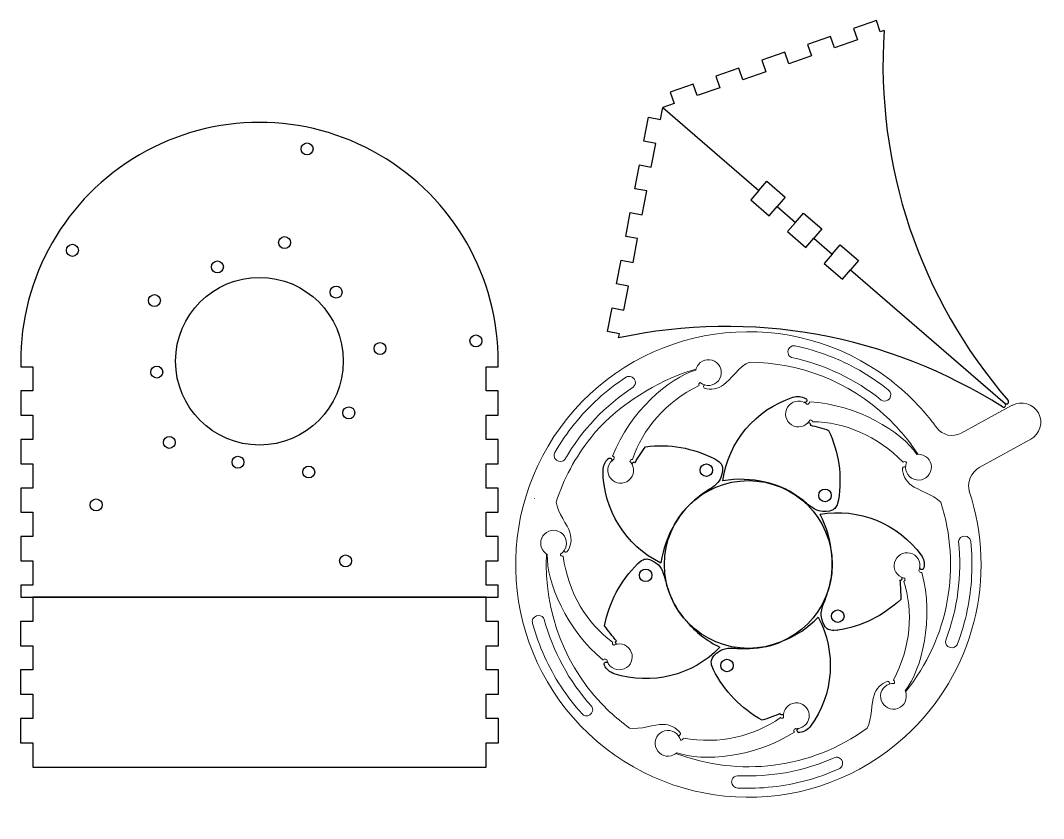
# Model space of a CAD drawing. Header units: millimetres. Extents: x -1015 to -164, y -240 to 188.
# Drawn here: x -712 to -164, y -240 to 188 of the extents above; entities that cross this region are included whole.
import ezdxf

# ---------------------------------------------------------------- set-up
doc = ezdxf.new("R2010")
doc.units = ezdxf.units.MM
doc.header["$MEASUREMENT"] = 0
doc.layers.add('Cut', color=18, linetype='Continuous', true_color=0x000000)
doc.layers.add('Default', color=18, linetype='Continuous', true_color=0x000000)

msp = doc.modelspace()

# ---------------------------------------------------------------- linework, layer by layer
at = {"layer": 'Cut', "color": 1, "lineweight": 9, "true_color": 0xff0000}
for points, knots in [([(-203.58, -64.58), (-188.46, -110.21), (-200.68, -162.16), (-238.14, -196.19), (-286.37, -240), (-360.19, -239.31), (-407.59, -194.61), (-454.99, -149.9), (-459.99, -76.25), (-419.07, -25.54), (-378.16, 25.17), (-305.11, 35.85), (-251.4, -1.02)], [0, 0, 0, 0, 0.2, 0.2, 0.2, 0.4, 0.4, 0.4, 0.6, 0.6, 0.6, 1, 1, 1, 1]), ([(-296.94, 13.32), (-297.59, 13.45), (-298.29, 13.38), (-298.94, 13.08), (-300.59, 12.34), (-301.32, 10.4), (-300.58, 8.76), (-300.23, 7.97), (-299.61, 7.39), (-298.89, 7.08)], [3.9904615, 3.9904615, 3.9904615, 3.9904615, 4.2314984, 4.2314984, 4.2314984, 4.4814991, 4.4814991, 4.4814991, 4.9814976, 4.9814976, 4.9814976, 4.9814976]), ([(-347.85, -6.32), (-347.83, -6.35), (-347.8, -6.37), (-347.78, -6.39), (-344.82, -8.79), (-340.47, -8.34), (-338.06, -5.39), (-335.66, -2.43), (-336.11, 1.92), (-339.07, 4.33), (-342.02, 6.73), (-346.37, 6.28), (-348.78, 3.33)], [7, 7, 7, 7, 7.2, 7.2, 7.2, 7.4, 7.4, 7.4, 7.6, 7.6, 7.6, 8, 8, 8, 8]), ([(-345.63, -9.32), (-342.23, -10.48), (-338.26, -9.82), (-335.32, -7.57), (-331.52, -5.08), (-326.82, 2.71), (-321.28, 4.54)], [1, 1, 1, 1, 1.333333, 1.333333, 1.333333, 2, 2, 2, 2]), ([(-321.28, 4.51), (-294.75, 4.34), (-268.29, -5.53), (-247.61, -25.03), (-241.94, -30.39), (-236.97, -36.22), (-232.7, -42.41)], [0, 0, 0, 0, 0.333333, 0.333333, 0.333333, 1, 1, 1, 1]), ([(-419.23, -97.11), (-417.07, -94.24), (-416.47, -90.26), (-417.71, -86.77), (-418.81, -82.7), (-424.27, -76.03), (-425.09, -70.43), (-421.11, -58.17), (-414.87, -46.43), (-406.33, -35.84), (-394.74, -20.66), (-374.04, -7.61), (-356.93, -1.27)], [1, 1, 1, 1, 1.2, 1.2, 1.2, 1.4, 1.4, 1.4, 1.6, 1.6, 1.6, 2, 2, 2, 2]), ([(-383.79, -8.88), (-382.8, -8.08), (-382.34, -6.76), (-382.69, -5.46), (-383.16, -3.7), (-384.96, -2.66), (-386.72, -3.12)], [5.9814976, 5.9814976, 5.9814976, 5.9814976, 6.2694221, 6.2694221, 6.2694221, 6.9360888, 6.9360888, 6.9360888, 6.9360888]), ([(-251.4, -1.02), (-240.74, -8.38), (-231.43, -17.16), (-223.47, -27.36), (-222.64, -28.43), (-221.83, -29.51), (-221.05, -30.59)], [1, 1, 1, 1, 1.333333, 1.333333, 1.333333, 2, 2, 2, 2]), ([(-348.45, -8.02), (-348.62, -7.73), (-348.66, -7.37), (-348.54, -7.02), (-348.43, -6.71), (-348.14, -6.45), (-347.85, -6.32)], [6, 6, 6, 6, 6.666667, 6.666667, 6.666667, 7, 7, 7, 7]), ([(-345.61, -7.58), (-345.84, -7.8), (-346.03, -8.11), (-346.03, -8.45), (-346.03, -8.81), (-345.88, -9.1), (-345.63, -9.32)], [0, 0, 0, 0, 0.333333, 0.333333, 0.333333, 1, 1, 1, 1]), ([(-290.67, -17.9), (-290.93, -17.68), (-291.21, -17.48), (-291.5, -17.29), (-294.75, -15.28), (-299.01, -16.27), (-301.03, -19.51)], [1, 1, 1, 1, 1.666667, 1.666667, 1.666667, 2, 2, 2, 2]), ([(-250.76, -15.75), (-249.7, -16.45), (-248.3, -16.48), (-247.17, -15.74), (-245.65, -14.75), (-245.21, -12.71), (-246.2, -11.18)], [5.9814976, 5.9814976, 5.9814976, 5.9814976, 6.2694221, 6.2694221, 6.2694221, 6.9360888, 6.9360888, 6.9360888, 6.9360888]), ([(-170.68, -36.74), (-165.64, -33.98), (-163.78, -27.68), (-166.53, -22.67), (-169.27, -17.65), (-175.58, -15.82), (-180.62, -18.57)], [0, 0, 0, 0, 0.333333, 0.333333, 0.333333, 1, 1, 1, 1]), ([(-301.03, -19.51), (-303.05, -22.76), (-302.05, -27.02), (-298.81, -29.04), (-295.56, -31.06), (-291.3, -30.06), (-289.28, -26.82), (-289.2, -26.69), (-289.13, -26.57), (-289.06, -26.44)], [2, 2, 2, 2, 2.5, 2.5, 2.5, 2.75, 2.75, 2.75, 3, 3, 3, 3]), ([(-289.17, -16.7), (-289.16, -16.89), (-289.21, -17.11), (-289.33, -17.32), (-289.62, -17.8), (-290.15, -18.07), (-290.67, -17.9)], [0, 0, 0, 0, 0.333333, 0.333333, 0.333333, 1, 1, 1, 1]), ([(-425.71, -43.81), (-426.04, -44.39), (-426.18, -45.08), (-426.1, -45.79), (-425.9, -47.58), (-424.29, -48.88), (-422.5, -48.68), (-421.64, -48.6), (-420.9, -48.19), (-420.37, -47.59)], [3.9904615, 3.9904615, 3.9904615, 3.9904615, 4.2314984, 4.2314984, 4.2314984, 4.4814991, 4.4814991, 4.4814991, 4.9814976, 4.9814976, 4.9814976, 4.9814976]), ([(-394.08, -47.5), (-394.37, -47.67), (-394.65, -47.88), (-394.92, -48.1), (-397.84, -50.56), (-398.21, -54.93), (-395.75, -57.85)], [1, 1, 1, 1, 1.666667, 1.666667, 1.666667, 2, 2, 2, 2]), ([(-395.75, -57.85), (-393.29, -60.77), (-388.92, -61.14), (-386, -58.68), (-383.08, -56.22), (-382.71, -51.85), (-385.17, -48.93), (-385.26, -48.82), (-385.36, -48.71), (-385.46, -48.61)], [2, 2, 2, 2, 2.5, 2.5, 2.5, 2.75, 2.75, 2.75, 3, 3, 3, 3]), ([(-394.76, -45.7), (-394.57, -45.75), (-394.39, -45.86), (-394.22, -46.05), (-393.85, -46.47), (-393.76, -47.05), (-394.08, -47.5)], [0, 0, 0, 0, 0.333334, 0.333334, 0.333334, 1, 1, 1, 1]), ([(-239.02, -49.1), (-238.8, -48.85), (-238.47, -48.7), (-238.11, -48.71), (-237.77, -48.71), (-237.44, -48.91), (-237.23, -49.14)], [6, 6, 6, 6, 6.666667, 6.666667, 6.666667, 7, 7, 7, 7]), ([(-237.23, -49.14), (-237.24, -49.17), (-237.25, -49.2), (-237.26, -49.23), (-238.64, -52.79), (-236.87, -56.79), (-233.31, -58.16), (-229.75, -59.54), (-225.76, -57.77), (-224.38, -54.21), (-223.01, -50.65), (-224.78, -46.65), (-228.34, -45.28)], [7, 7, 7, 7, 7.2, 7.2, 7.2, 7.4, 7.4, 7.4, 7.6, 7.6, 7.6, 8, 8, 8, 8]), ([(-237.76, -172.08), (-214.41, -143.3), (-207.72, -104.82), (-218.89, -70.4), (-222.81, -66.3), (-231.24, -64.1), (-234.54, -61.44), (-237.59, -59.35), (-239.45, -55.77), (-239.38, -52.19)], [0, 0, 0, 0, 0.250001, 0.250001, 0.250001, 0.500002, 0.500002, 0.500002, 1, 1, 1, 1]), ([(-239.38, -52.19), (-239.25, -51.87), (-239.03, -51.64), (-238.68, -51.53), (-238.36, -51.43), (-238, -51.52), (-237.73, -51.66)], [1, 1, 1, 1, 1.666651, 1.666651, 1.666651, 2, 2, 2, 2]), ([(-422.76, -98.3), (-422.73, -98.29), (-422.7, -98.27), (-422.68, -98.25), (-419.47, -96.18), (-418.56, -91.91), (-420.63, -88.7), (-422.7, -85.5), (-426.97, -84.58), (-430.18, -86.66), (-433.38, -88.73), (-434.29, -93), (-432.22, -96.2)], [7, 7, 7, 7, 7.2, 7.2, 7.2, 7.4, 7.4, 7.4, 7.6, 7.6, 7.6, 8, 8, 8, 8]), ([(-202.81, -91.49), (-202.88, -90.84), (-203.17, -90.19), (-203.66, -89.67), (-204.87, -88.33), (-206.94, -88.23), (-208.28, -89.44), (-208.92, -90.02), (-209.28, -90.78), (-209.35, -91.57)], [3.9904615, 3.9904615, 3.9904615, 3.9904615, 4.2314984, 4.2314984, 4.2314984, 4.4814991, 4.4814991, 4.4814991, 4.9814976, 4.9814976, 4.9814976, 4.9814976]), ([(-385.74, -191.55), (-389.42, -188.87), (-392.97, -185.93), (-396.36, -182.73), (-420.33, -160.13), (-431.82, -128.99), (-430.22, -98.22)], [2, 2, 2, 2, 2.666667, 2.666667, 2.666667, 3, 3, 3, 3]), ([(-421.33, -99.39), (-421.66, -99.46), (-422.02, -99.39), (-422.31, -99.17), (-422.58, -98.97), (-422.73, -98.62), (-422.76, -98.3)], [6, 6, 6, 6, 6.666667, 6.666667, 6.666667, 7, 7, 7, 7]), ([(-420.87, -96.56), (-420.74, -96.84), (-420.5, -97.12), (-420.18, -97.23), (-419.83, -97.34), (-419.51, -97.28), (-419.23, -97.11)], [0, 0, 0, 0, 0.333333, 0.333333, 0.333333, 1, 1, 1, 1]), ([(-235.3, -97.75), (-239.01, -96.83), (-242.76, -99.1), (-243.68, -102.81), (-244.59, -106.52), (-242.33, -110.26), (-238.62, -111.18), (-238.48, -111.22), (-238.33, -111.25), (-238.19, -111.27)], [2, 2, 2, 2, 2.5, 2.5, 2.5, 2.75, 2.75, 2.75, 3, 3, 3, 3]), ([(-230.57, -107.1), (-230.44, -106.79), (-230.33, -106.46), (-230.25, -106.12), (-229.33, -102.41), (-231.59, -98.67), (-235.3, -97.75)], [1, 1, 1, 1, 1.666667, 1.666667, 1.666667, 2, 2, 2, 2]), ([(-228.96, -108.16), (-229.14, -108.23), (-229.36, -108.25), (-229.6, -108.2), (-230.15, -108.07), (-230.56, -107.65), (-230.57, -107.1)], [0, 0, 0, 0, 0.333333, 0.333333, 0.333333, 1, 1, 1, 1]), ([(-431.44, -133.27), (-431.89, -132.09), (-433, -131.24), (-434.35, -131.17), (-436.16, -131.07), (-437.72, -132.47), (-437.82, -134.28)], [5.9814976, 5.9814976, 5.9814976, 5.9814976, 6.2694221, 6.2694221, 6.2694221, 6.9360888, 6.9360888, 6.9360888, 6.9360888]), ([(-388.56, -159.78), (-385.02, -158.34), (-383.32, -154.3), (-384.76, -150.76), (-386.19, -147.22), (-390.23, -145.52), (-393.77, -146.96), (-393.91, -147.02), (-394.04, -147.07), (-394.17, -147.14)], [2, 2, 2, 2, 2.5, 2.5, 2.5, 2.75, 2.75, 2.75, 3, 3, 3, 3]), ([(-216.19, -144.4), (-216.52, -145.62), (-216.12, -146.96), (-215.07, -147.8), (-213.66, -148.95), (-211.58, -148.74), (-210.44, -147.33)], [5.9814976, 5.9814976, 5.9814976, 5.9814976, 6.2694221, 6.2694221, 6.2694221, 6.9360888, 6.9360888, 6.9360888, 6.9360888]), ([(-399.81, -155.08), (-399.7, -154.92), (-399.54, -154.78), (-399.31, -154.68), (-398.8, -154.45), (-398.21, -154.55), (-397.89, -154.99)], [0, 0, 0, 0, 0.333333, 0.333333, 0.333333, 1, 1, 1, 1]), ([(-397.89, -154.99), (-397.81, -155.32), (-397.7, -155.65), (-397.57, -155.97), (-396.13, -159.51), (-392.1, -161.22), (-388.56, -159.78)], [1, 1, 1, 1, 1.666667, 1.666667, 1.666667, 2, 2, 2, 2]), ([(-247.33, -166.47), (-250.76, -167.52), (-253.58, -170.39), (-254.63, -173.94), (-256.14, -177.9), (-255.63, -186.56), (-258.3, -191.56)], [1, 1, 1, 1, 1.333333, 1.333333, 1.333333, 2, 2, 2, 2]), ([(-243.76, -167.59), (-243.8, -167.58), (-243.83, -167.58), (-243.86, -167.58), (-247.67, -167.37), (-250.93, -170.29), (-251.13, -174.1), (-251.34, -177.91), (-248.42, -181.16), (-244.61, -181.37), (-240.81, -181.57), (-237.55, -178.66), (-237.34, -174.85)], [7, 7, 7, 7, 7.2, 7.2, 7.2, 7.4, 7.4, 7.4, 7.6, 7.6, 7.6, 8, 8, 8, 8]), ([(-246.32, -167.89), (-246.26, -167.58), (-246.29, -167.21), (-246.49, -166.94), (-246.7, -166.64), (-246.99, -166.5), (-247.33, -166.47)], [0, 0, 0, 0, 0.333343, 0.333343, 0.333343, 1, 1, 1, 1]), ([(-244.28, -165.86), (-243.97, -166), (-243.72, -166.27), (-243.62, -166.62), (-243.52, -166.94), (-243.61, -167.31), (-243.76, -167.59)], [6, 6, 6, 6, 6.666667, 6.666667, 6.666667, 7, 7, 7, 7]), ([(-411.17, -183.94), (-410.72, -184.43), (-410.11, -184.77), (-409.41, -184.92), (-407.64, -185.28), (-405.91, -184.15), (-405.54, -182.38), (-405.36, -181.54), (-405.52, -180.71), (-405.92, -180.03)], [3.9904615, 3.9904615, 3.9904615, 3.9904615, 4.2314984, 4.2314984, 4.2314984, 4.4814991, 4.4814991, 4.4814991, 4.9814976, 4.9814976, 4.9814976, 4.9814976]), ([(-289.4, -184.44), (-289.67, -180.63), (-292.98, -177.76), (-296.8, -178.03), (-300.61, -178.31), (-303.47, -181.62), (-303.2, -185.43), (-303.19, -185.58), (-303.17, -185.72), (-303.15, -185.87)], [2, 2, 2, 2, 2.5, 2.5, 2.5, 2.75, 2.75, 2.75, 3, 3, 3, 3]), ([(-296.83, -191.83), (-296.49, -191.86), (-296.15, -191.86), (-295.8, -191.83), (-291.99, -191.56), (-289.12, -188.25), (-289.4, -184.44)], [1, 1, 1, 1, 1.666667, 1.666667, 1.666667, 2, 2, 2, 2]), ([(-358.47, -194.24), (-360.53, -191.3), (-364.14, -189.5), (-367.84, -189.6), (-372.07, -189.39), (-380.16, -192.55), (-385.74, -191.55)], [1, 1, 1, 1, 1.333333, 1.333333, 1.333333, 2, 2, 2, 2]), ([(-297.34, -193.69), (-297.46, -193.53), (-297.55, -193.33), (-297.57, -193.09), (-297.62, -192.53), (-297.35, -192), (-296.83, -191.83)], [0, 0, 0, 0, 0.333333, 0.333333, 0.333333, 1, 1, 1, 1]), ([(-358.43, -197.97), (-358.44, -197.94), (-358.45, -197.9), (-358.45, -197.87), (-359.43, -194.19), (-363.22, -191.99), (-366.9, -192.97), (-370.59, -193.95), (-372.78, -197.74), (-371.8, -201.42), (-370.82, -205.11), (-367.04, -207.3), (-363.35, -206.32)], [7, 7, 7, 7, 7.2, 7.2, 7.2, 7.4, 7.4, 7.4, 7.6, 7.6, 7.6, 8, 8, 8, 8]), ([(-359.51, -195.63), (-359.2, -195.59), (-358.86, -195.45), (-358.66, -195.18), (-358.44, -194.88), (-358.4, -194.57), (-358.47, -194.24)], [0, 0, 0, 0, 0.33334, 0.33334, 0.33334, 1, 1, 1, 1]), ([(-356.95, -196.95), (-356.99, -197.28), (-357.16, -197.6), (-357.46, -197.81), (-357.74, -198), (-358.12, -198.03), (-358.43, -197.97)], [6, 6, 6, 6, 6.666667, 6.666667, 6.666667, 7, 7, 7, 7]), ([(-273.41, -213.41), (-272.8, -213.13), (-272.28, -212.66), (-271.93, -212.03), (-271.03, -210.47), (-271.58, -208.47), (-273.14, -207.57), (-273.89, -207.14), (-274.73, -207.03), (-275.5, -207.21)], [3.9904615, 3.9904615, 3.9904615, 3.9904615, 4.2314984, 4.2314984, 4.2314984, 4.4814991, 4.4814991, 4.4814991, 4.9814976, 4.9814976, 4.9814976, 4.9814976]), ([(-327.86, -217.03), (-329.12, -217.09), (-330.27, -217.89), (-330.75, -219.14), (-331.41, -220.84), (-330.56, -222.75), (-328.86, -223.41)], [5.9814976, 5.9814976, 5.9814976, 5.9814976, 6.2694221, 6.2694221, 6.2694221, 6.9360888, 6.9360888, 6.9360888, 6.9360888])]:
    msp.add_open_spline(points, degree=3, knots=knots, dxfattribs=at)
for points in [[(-262.51, 0.22), (-273.03, 6.24), (-284.62, 10.66), (-296.94, 13.32)], [(-296.87, 13.31), (-296.89, 13.31), (-296.91, 13.32), (-296.94, 13.32)], [(-298.89, 7.08), (-281.01, 3.32), (-264.58, -4.63), (-250.76, -15.75)], [(-350.19, 0.32), (-364.46, -3.81), (-385.47, -21.86), (-394.79, -45.75)], [(-356.94, -1.26), (-354.82, -0.54), (-352.24, 0.2), (-350.08, 0.79)], [(-348.78, 3.33), (-349.51, 2.42), (-349.98, 1.39), (-350.19, 0.32)], [(-246.99, -10.31), (-251.88, -6.42), (-257.06, -2.89), (-262.51, 0.22)], [(-387.8, -3.62), (-393.01, -7.05), (-397.97, -10.9), (-402.61, -15.12)], [(-386.72, -3.12), (-387.12, -3.23), (-387.48, -3.4), (-387.8, -3.62)], [(-420.37, -47.59), (-411.28, -31.75), (-398.64, -18.58), (-383.79, -8.88)], [(-384.12, -47.53), (-378.76, -31.39), (-366.43, -16.84), (-348.45, -8.02)], [(-381.99, -10.92), (-381.99, -10.93), (-381.98, -10.94), (-381.97, -10.95)], [(-381.97, -10.95), (-381.97, -10.95), (-381.96, -10.94), (-381.95, -10.94)], [(-246.2, -11.18), (-246.42, -10.84), (-246.69, -10.55), (-246.99, -10.31)], [(-402.61, -15.12), (-411.58, -23.26), (-419.37, -32.92), (-425.71, -43.81)], [(-231.63, -44.86), (-239.97, -32.57), (-263.63, -18.17), (-289.23, -16.69)], [(-289.23, -16.69), (-289.21, -16.71), (-289.19, -16.74), (-289.17, -16.76)], [(-207.91, -33.5), (-207.91, -33.5), (-180.6, -18.56), (-180.6, -18.56)], [(-289.06, -26.44), (-288.81, -26.38), (-288.54, -26.4), (-288.28, -26.52)], [(-288.28, -26.52), (-287.92, -26.69), (-287.69, -27.02), (-287.63, -27.39)], [(-287.63, -27.39), (-270.61, -27.49), (-252.97, -34.73), (-239.02, -49.1)], [(-221.05, -30.59), (-217.94, -34.63), (-212.45, -35.93), (-207.95, -33.47)], [(-236.84, -36.85), (-236.8, -36.82), (-236.77, -36.8), (-236.73, -36.77)], [(-231.11, -44.82), (-232.75, -42.3), (-234.51, -39.83), (-236.38, -37.42)], [(-197.95, -51.71), (-197.95, -51.71), (-170.64, -36.77), (-170.64, -36.77)], [(-394.79, -45.75), (-394.76, -45.74), (-394.73, -45.73), (-394.7, -45.72)], [(-385.46, -48.61), (-385.44, -48.35), (-385.34, -48.09), (-385.14, -47.89)], [(-385.14, -47.89), (-384.87, -47.6), (-384.48, -47.48), (-384.12, -47.53)], [(-228.34, -45.28), (-229.42, -44.86), (-230.55, -44.73), (-231.63, -44.86)], [(-197.97, -51.72), (-202.47, -54.18), (-205.16, -60.22), (-203.44, -65.03)], [(-436.65, -68.38), (-436.66, -68.41), (-436.67, -68.43), (-436.68, -68.45)], [(-436.68, -68.45), (-436.67, -68.43), (-436.66, -68.41), (-436.65, -68.38)], [(-209.35, -91.57), (-207.4, -109.74), (-209.88, -127.82), (-216.19, -144.4)], [(-204.64, -128.29), (-202.16, -116.43), (-201.54, -104.03), (-202.81, -91.49)], [(-432.22, -96.2), (-431.59, -97.18), (-430.76, -97.94), (-429.81, -98.48)], [(-429.81, -98.48), (-430.29, -113.32), (-419.61, -138.88), (-399.76, -155.12)], [(-394.77, -145.53), (-408.48, -135.44), (-418.5, -119.22), (-421.33, -99.39)], [(-237.96, -171.59), (-228.85, -159.86), (-222.46, -132.9), (-228.97, -108.1)], [(-228.97, -108.1), (-228.99, -108.13), (-229, -108.15), (-229.02, -108.18)], [(-238.65, -112.93), (-233.49, -129.14), (-234.92, -148.16), (-244.28, -165.86)], [(-238.03, -112.04), (-238.08, -112.44), (-238.32, -112.76), (-238.65, -112.93)], [(-238.19, -111.27), (-238.06, -111.49), (-237.99, -111.76), (-238.03, -112.04)], [(-209.85, -146.3), (-207.66, -140.45), (-205.91, -134.43), (-204.64, -128.29)], [(-437.82, -134.28), (-437.84, -134.7), (-437.79, -135.09), (-437.68, -135.46)], [(-437.68, -135.46), (-436.02, -141.48), (-433.9, -147.38), (-431.32, -153.1)], [(-405.92, -180.03), (-418.18, -166.48), (-426.8, -150.4), (-431.44, -133.27)], [(-394.75, -146.61), (-394.95, -146.26), (-394.94, -145.86), (-394.77, -145.53)], [(-394.17, -147.14), (-394.41, -147.04), (-394.62, -146.86), (-394.75, -146.61)], [(-210.44, -147.33), (-210.17, -147.01), (-209.98, -146.66), (-209.85, -146.3)], [(-431.32, -153.1), (-426.35, -164.15), (-419.57, -174.54), (-411.17, -183.94)], [(-399.76, -155.12), (-399.77, -155.09), (-399.77, -155.06), (-399.77, -155.04)], [(-231.93, -164.2), (-231.92, -164.21), (-231.9, -164.22), (-231.89, -164.23)], [(-245.36, -167.67), (-245.36, -167.67), (-245.36, -167.66), (-245.36, -167.66)], [(-237.34, -174.85), (-237.28, -173.69), (-237.51, -172.58), (-237.96, -171.59)], [(-304.87, -185.94), (-318.7, -195.86), (-337.22, -200.38), (-356.95, -196.95)], [(-303.83, -186.26), (-304.22, -186.34), (-304.61, -186.2), (-304.87, -185.94)], [(-303.15, -185.87), (-303.32, -186.07), (-303.55, -186.21), (-303.83, -186.26)], [(-258.3, -191.56), (-288.45, -213.52), (-327.23, -217.98), (-360.86, -205.08)], [(-360.44, -204.72), (-346.48, -209.77), (-318.86, -207.51), (-297.28, -193.66)], [(-359.01, -196.48), (-359, -196.48), (-359, -196.48), (-358.99, -196.48)], [(-297.28, -193.66), (-297.31, -193.65), (-297.34, -193.64), (-297.37, -193.64)], [(-363.35, -206.32), (-362.23, -206.02), (-361.24, -205.46), (-360.44, -204.72)], [(-275.5, -207.21), (-292.18, -214.68), (-310.14, -217.91), (-327.86, -217.03)], [(-308.97, -223.04), (-296.92, -221.73), (-284.94, -218.49), (-273.41, -213.41)], [(-328.86, -223.41), (-328.48, -223.56), (-328.09, -223.63), (-327.71, -223.64)], [(-327.71, -223.64), (-321.47, -223.92), (-315.2, -223.72), (-308.97, -223.04)]]:
    msp.add_open_spline(points, degree=3, dxfattribs=at)
at = {"layer": 'Default'}
for p, q in [((-253.41, 187.68), (-265.69, 183.42)), ((-251.27, 181.55), (-253.41, 187.68)), ((-265.69, 183.42), (-263.55, 177.28)), ((-249.26, 182.24), (-251.27, 181.55)), ((-277.97, 179.15), (-290.25, 174.88)), ((-275.83, 173.01), (-277.97, 179.15)), ((-263.55, 177.28), (-275.83, 173.01)), ((-302.53, 170.61), (-314.8, 166.34)), ((-300.39, 164.47), (-302.53, 170.61)), ((-290.25, 174.88), (-288.11, 168.74)), ((-314.8, 166.34), (-312.67, 160.2)), ((-288.11, 168.74), (-300.39, 164.47)), ((-327.08, 162.08), (-339.36, 157.81)), ((-324.95, 155.94), (-327.08, 162.08)), ((-312.67, 160.2), (-324.95, 155.94)), ((-339.36, 157.81), (-337.23, 151.67)), ((-351.64, 153.54), (-363.92, 149.27)), ((-363.92, 149.27), (-361.79, 143.13)), ((-349.51, 147.4), (-351.64, 153.54)), ((-337.23, 151.67), (-349.51, 147.4)), ((-361.79, 143.13), (-367.93, 141)), ((-369.15, 134.61), (-367.93, 141)), ((-367.93, 141), (-316.44, 96.5)), ((-367.93, 141), (-316.44, 96.5)), ((-377.98, 123.07), (-375.53, 135.83)), ((-375.53, 135.83), (-369.15, 134.61)), ((-371.59, 121.84), (-377.98, 123.07)), ((-374.04, 109.08), (-371.59, 121.84)), ((-382.86, 97.53), (-380.42, 110.3)), ((-380.42, 110.3), (-374.04, 109.08)), ((-316.44, 96.5), (-312.13, 101.5)), ((-312.13, 101.5), (-302.29, 93)), ((-376.48, 96.31), (-382.86, 97.53)), ((-378.92, 83.54), (-376.48, 96.31)), ((-316.44, 96.5), (-320.76, 91.51)), ((-320.76, 91.51), (-310.92, 83.01)), ((-310.92, 83.01), (-306.6, 88)), ((-302.29, 93), (-306.6, 88)), ((-306.6, 88), (-296.77, 79.5)), ((-306.6, 88), (-296.77, 79.5)), ((-387.75, 71.99), (-385.31, 84.76)), ((-385.31, 84.76), (-378.92, 83.54)), ((-296.77, 79.5), (-292.45, 84.5)), ((-292.45, 84.5), (-282.62, 76)), ((-296.77, 79.5), (-301.08, 74.51)), ((-381.37, 70.77), (-387.75, 71.99)), ((-301.08, 74.51), (-291.25, 66.01)), ((-282.62, 76), (-286.93, 71)), ((-383.81, 58), (-381.37, 70.77)), ((-291.25, 66.01), (-286.93, 71)), ((-286.93, 71), (-277.1, 62.5)), ((-286.93, 71), (-277.1, 62.5)), ((-277.1, 62.5), (-272.78, 67.5)), ((-272.78, 67.5), (-262.94, 59)), ((-277.1, 62.5), (-281.41, 57.51)), ((-392.64, 46.46), (-390.19, 59.22)), ((-390.19, 59.22), (-383.81, 58)), ((-281.41, 57.51), (-271.58, 49.01)), ((-262.94, 59), (-267.26, 54)), ((-271.58, 49.01), (-267.26, 54)), ((-267.26, 54), (-184.36, -17.64)), ((-267.26, 54), (-184.36, -17.64)), ((-386.25, 45.23), (-392.64, 46.46)), ((-388.7, 32.47), (-386.25, 45.23)), ((-397.52, 20.92), (-395.08, 33.69)), ((-395.08, 33.69), (-388.7, 32.47)), ((-391.14, 19.7), (-397.52, 20.92)), ((-391.54, 17.61), (-391.14, 19.7)), ((-712.07, 4.25), (-712.07, 2.12)), ((-712.07, 2.12), (-705.57, 2.12)), ((-705.57, 2.12), (-705.57, -10.88)), ((-462.63, -10.88), (-462.63, 2.12)), ((-462.63, 2.12), (-456.13, 2.12)), ((-456.13, 2.12), (-456.13, 4.25)), ((-705.57, -10.88), (-712.07, -10.88)), ((-712.07, -10.88), (-712.07, -23.88)), ((-456.13, -10.88), (-462.63, -10.88)), ((-456.13, -23.88), (-456.13, -10.88)), ((-712.07, -23.88), (-705.57, -23.88)), ((-705.57, -23.88), (-705.57, -36.88)), ((-462.63, -36.88), (-462.63, -23.88)), ((-462.63, -23.88), (-456.13, -23.88)), ((-705.57, -36.88), (-712.07, -36.88)), ((-712.07, -36.88), (-712.07, -49.88)), ((-456.13, -36.88), (-462.63, -36.88)), ((-456.13, -49.88), (-456.13, -36.88)), ((-712.07, -49.88), (-705.57, -49.88)), ((-705.57, -49.88), (-705.57, -62.88)), ((-462.63, -62.88), (-462.63, -49.88)), ((-462.63, -49.88), (-456.13, -49.88)), ((-705.57, -62.88), (-712.07, -62.88)), ((-712.07, -62.88), (-712.07, -75.88)), ((-456.13, -62.88), (-462.63, -62.88)), ((-456.13, -75.88), (-456.13, -62.88)), ((-712.07, -75.88), (-705.57, -75.88)), ((-705.57, -75.88), (-705.57, -88.88)), ((-462.63, -88.88), (-462.63, -75.88)), ((-462.63, -75.88), (-456.13, -75.88)), ((-712.07, -88.88), (-712.07, -101.88)), ((-705.57, -88.88), (-712.07, -88.88)), ((-712.07, -88.88), (-712.07, -101.88)), ((-456.13, -88.88), (-462.63, -88.88)), ((-456.13, -101.88), (-456.13, -88.88)), ((-712.07, -101.88), (-705.57, -101.88)), ((-705.57, -101.88), (-705.57, -114.88)), ((-462.63, -114.88), (-462.63, -101.88)), ((-462.63, -101.88), (-456.13, -101.88)), ((-705.57, -114.88), (-712.07, -114.88)), ((-712.07, -114.88), (-712.07, -121.38)), ((-456.13, -114.88), (-462.63, -114.88)), ((-456.13, -121.38), (-456.13, -114.88)), ((-712.07, -121.38), (-456.13, -121.38)), ((-705.6, -121.38), (-705.6, -134.38)), ((-462.6, -121.38), (-705.6, -121.38)), ((-462.6, -134.38), (-462.6, -121.38)), ((-705.6, -134.38), (-712.2, -134.38)), ((-712.2, -134.38), (-712.2, -147.38)), ((-456, -134.38), (-462.6, -134.38)), ((-456, -147.38), (-456, -134.38)), ((-712.2, -147.38), (-705.6, -147.38)), ((-705.6, -147.38), (-705.6, -160.38)), ((-462.6, -160.38), (-462.6, -147.38)), ((-462.6, -147.38), (-456, -147.38)), ((-705.6, -160.38), (-712.2, -160.38)), ((-712.2, -160.38), (-712.2, -173.38)), ((-456, -160.38), (-462.6, -160.38)), ((-456, -173.38), (-456, -160.38)), ((-712.2, -173.38), (-705.6, -173.38)), ((-705.6, -173.38), (-705.6, -186.38)), ((-462.6, -186.38), (-462.6, -173.38)), ((-462.6, -173.38), (-456, -173.38)), ((-705.6, -186.38), (-712.2, -186.38)), ((-712.2, -186.38), (-712.2, -199.38)), ((-456, -186.38), (-462.6, -186.38)), ((-456, -199.38), (-456, -186.38)), ((-712.2, -199.38), (-705.6, -199.38)), ((-705.6, -199.38), (-705.6, -212.38)), ((-462.6, -212.38), (-462.6, -199.38)), ((-462.6, -199.38), (-456, -199.38)), ((-705.6, -212.38), (-462.6, -212.38))]:
    msp.add_line(p, q, dxfattribs=at)
for centre, radius in [((-558.57, 118.81), 3.22), ((-570.59, 68.65), 3.2), ((-570.59, 68.65), 3.2), ((-684.38, 64.5), 3.22), ((-606.61, 55.62), 3.2), ((-584.1, 5.07), 44.94), ((-542.99, 42.1), 3.2), ((-640.39, 37.56), 3.2), ((-640.39, 37.56), 3.2), ((-468.04, 15.94), 3.22), ((-519.46, 11.87), 3.2), ((-519.46, 11.87), 3.2), ((-639.13, -0.72), 3.2), ((-536.18, -22.59), 3.2), ((-632.4, -38.43), 3.2), ((-632.4, -38.43), 3.2), ((-595.6, -49.05), 3.2), ((-557.66, -54.3), 3.2), ((-344.52, -53.32), 3.35), ((-322.01, -103.86), 44.96), ((-280.89, -66.84), 3.35), ((-671.61, -71.94), 3.22), ((-537.9, -101.95), 3.22), ((-377.03, -109.66), 3.35), ((-274.09, -131.52), 3.35), ((-333.5, -157.99), 3.35)]:
    msp.add_circle(centre, radius, dxfattribs=at)
for centre, radius, start, end in [((25.48, 164.17), 275.33, 176.2366, 220.8524), ((-584.1, 5.07), 127.97, 359.6316, 180.3684), ((-333.83, -251.61), 275.33, 57.4821, 102.0979), ((-183.7, -16.67), 1.18, 235.7799, 39.1356), ((-185.22, -18.44), 1.18, 239.1989, 42.5546), ((-340.02, -47.24), 0.0292, 56.4506, 218.8332), ((-335.69, -58.87), 0.149, 242.9709, 280.6939), ((-273.72, -69.23), 0.0292, 344.4506, 146.8332), ((-283.44, -76.95), 0.149, 170.9709, 208.6939), ((-381.42, -103.5), 0.0292, 128.4506, 290.8332), ((-369.03, -102.97), 0.149, 314.9709, 352.6939), ((-284.49, -132.23), 0.149, 98.9709, 136.6939), ((-274.15, -139.08), 0.0292, 272.4506, 74.8332), ((-337.39, -148.31), 0.149, 26.9709, 64.6939), ((-340.71, -160.26), 0.0292, 200.4506, 2.8332)]:
    msp.add_arc(centre, radius, start, end, dxfattribs=at)
for points, degree in [([(-335.76, -59), (-332.76, -38.12), (-318.17, -20.75), (-298.13, -14.21)], 3), ([(-298.13, -14.21), (-298.1, -14.2), (-298.08, -14.19)], 2), ([(-298.08, -14.19), (-295.85, -13.46), (-293.39, -13.74), (-291.41, -14.84)], 3), ([(-290.07, -27.86), (-289.82, -27.8), (-289.55, -27.82), (-289.3, -27.94)], 3), ([(-289.3, -27.94), (-288.94, -28.11), (-288.71, -28.43), (-288.64, -28.79)], 3), ([(-288.64, -28.79), (-288.72, -28.94), (-288.8, -29.08), (-288.9, -29.22)], 3), ([(-288.9, -29.22), (-285.54, -29.97), (-282.22, -30.9), (-278.98, -32)], 3), ([(-278.98, -32), (-273.54, -43.45), (-271.63, -56.42), (-273.75, -69.22)], 3), ([(-382.77, -49.31), (-381.02, -46.34), (-379.11, -43.48), (-377.06, -40.73)], 3), ([(-377.06, -40.73), (-364.49, -39.1), (-351.56, -41.3), (-340.05, -47.26)], 3), ([(-399.9, -53.4), (-399.91, -51.05), (-398.88, -48.8), (-397.22, -47.26)], 3), ([(-384.42, -50.01), (-384.4, -49.75), (-384.3, -49.5), (-384.1, -49.29)], 3), ([(-384.1, -49.29), (-383.84, -49.01), (-383.46, -48.89), (-383.1, -48.93)], 3), ([(-383.1, -48.93), (-382.98, -49.05), (-382.87, -49.18), (-382.77, -49.31)], 3), ([(-399.9, -53.45), (-399.9, -53.42), (-399.9, -53.4)], 2), ([(-368.92, -103.08), (-387.86, -93.78), (-399.87, -74.53), (-399.9, -53.45)], 3), ([(-312.92, -59.8), (-320.28, -57.99), (-328.01, -57.68), (-335.66, -59.01)], 3), ([(-296.15, -67.05), (-301.06, -63.59), (-306.73, -61.07), (-312.92, -59.8)], 3), ([(-342.8, -63.51), (-344.99, -64.84), (-347.07, -66.31), (-349.03, -67.9)], 3), ([(-342.37, -63.26), (-342.42, -63.28), (-342.58, -63.38), (-342.8, -63.51)], 3), ([(-349.03, -67.9), (-353.84, -71.5), (-357.98, -76.11), (-361.11, -81.61)], 3), ([(-290.06, -71.62), (-292, -69.95), (-294.03, -68.42), (-296.15, -67.05)], 3), ([(-289.68, -71.95), (-289.72, -71.92), (-289.86, -71.79), (-290.06, -71.62)], 3), ([(-283.59, -76.93), (-262.8, -73.32), (-241.78, -81.83), (-229.36, -98.87)], 3), ([(-361.11, -81.61), (-365.1, -88.04), (-367.79, -95.31), (-368.88, -102.99)], 3), ([(-277.29, -98.89), (-277.84, -91.33), (-279.94, -83.88), (-283.57, -77.02)], 3), ([(-399.06, -136.72), (-396.73, -124.26), (-390.65, -112.64), (-381.41, -103.53)], 3), ([(-279.01, -117.08), (-277.23, -111.34), (-276.59, -105.17), (-277.29, -98.89)], 3), ([(-229.36, -98.87), (-229.34, -98.89), (-229.33, -98.91)], 2), ([(-229.33, -98.91), (-227.94, -100.8), (-227.45, -103.23), (-227.89, -105.45)], 3), ([(-366.92, -110.69), (-366.91, -110.73), (-366.87, -110.92), (-366.81, -111.18)], 3), ([(-366.81, -111.18), (-366.22, -113.67), (-365.47, -116.1), (-364.56, -118.45)], 3), ([(-240.3, -112.4), (-240.46, -112.37), (-240.62, -112.33), (-240.78, -112.29)], 3), ([(-240.78, -112.29), (-240.46, -115.72), (-240.32, -119.15), (-240.36, -122.58)], 3), ([(-239.69, -111.51), (-239.74, -111.9), (-239.98, -112.22), (-240.3, -112.4)], 3), ([(-239.86, -110.75), (-239.72, -110.97), (-239.66, -111.24), (-239.69, -111.51)], 3), ([(-364.56, -118.45), (-362.62, -124.14), (-359.52, -129.5), (-355.25, -134.17)], 3), ([(-281.46, -124.28), (-280.47, -121.93), (-279.65, -119.52), (-279.01, -117.08)], 3), ([(-281.66, -124.74), (-281.64, -124.7), (-281.57, -124.53), (-281.46, -124.28)], 3), ([(-240.36, -122.58), (-249.57, -131.29), (-261.32, -137.11), (-274.14, -139.05)], 3), ([(-392.67, -144.8), (-394.95, -142.21), (-397.08, -139.51), (-399.06, -136.72)], 3), ([(-355.25, -134.17), (-350.37, -139.96), (-344.29, -144.76), (-337.32, -148.17)], 3), ([(-303.46, -144.85), (-296.44, -142), (-290, -137.7), (-284.6, -132.12)], 3), ([(-284.51, -132.08), (-274.66, -150.73), (-276.26, -173.36), (-288.62, -190.43)], 3), ([(-393.1, -146.06), (-393.29, -145.72), (-393.28, -145.32), (-393.13, -144.99)], 3), ([(-393.13, -144.99), (-392.98, -144.91), (-392.82, -144.85), (-392.67, -144.8)], 3), ([(-392.51, -146.58), (-392.75, -146.48), (-392.96, -146.31), (-393.1, -146.06)], 3), ([(-321.29, -148.84), (-315.28, -148.76), (-309.21, -147.46), (-303.46, -144.85)], 3), ([(-337.25, -148.24), (-351.95, -163.38), (-373.96, -168.85), (-394.02, -162.37)], 3), ([(-329.4, -148.68), (-329.35, -148.69), (-329.16, -148.71), (-328.9, -148.73)], 3), ([(-328.9, -148.73), (-326.35, -148.95), (-323.81, -148.98), (-321.29, -148.84)], 3), ([(-394.07, -162.35), (-396.31, -161.63), (-398.13, -159.96), (-399.08, -157.9)], 3), ([(-394.02, -162.37), (-394.05, -162.36), (-394.07, -162.35)], 2), ([(-314.57, -187.3), (-325.7, -181.23), (-334.87, -171.86), (-340.68, -160.26)], 3), ([(-304.91, -183.72), (-308.08, -185.09), (-311.3, -186.28), (-314.57, -187.3)], 3), ([(-304.87, -184.21), (-304.9, -184.05), (-304.91, -183.88), (-304.91, -183.72)], 3), ([(-303.85, -184.51), (-304.23, -184.59), (-304.61, -184.46), (-304.87, -184.21)], 3), ([(-303.17, -184.12), (-303.34, -184.32), (-303.57, -184.46), (-303.85, -184.51)], 3), ([(-288.66, -190.48), (-290.03, -192.38), (-292.19, -193.6), (-294.43, -193.87)], 3), ([(-288.62, -190.43), (-288.64, -190.46), (-288.66, -190.48)], 2)]:
    msp.add_open_spline(points, degree=degree, dxfattribs=at)
for points, knots in [([(-291.41, -14.84), (-291.36, -14.86), (-291.3, -14.9), (-291.25, -14.92), (-290.7, -15.18), (-290.47, -15.84), (-290.73, -16.4), (-290.97, -16.9), (-291.54, -17.14), (-292.06, -16.98)], [11.594226, 11.594226, 11.594226, 11.594226, 11.843944, 11.843944, 11.843944, 12.094038, 12.094038, 12.094038, 12.594226, 12.594226, 12.594226, 12.594226]), ([(-397.22, -47.26), (-397.19, -47.21), (-397.13, -47.17), (-397.09, -47.13), (-396.67, -46.69), (-395.97, -46.67), (-395.53, -47.09), (-395.12, -47.47), (-395.07, -48.09), (-395.39, -48.54)], [11.594226, 11.594226, 11.594226, 11.594226, 11.843944, 11.843944, 11.843944, 12.094038, 12.094038, 12.094038, 12.594226, 12.594226, 12.594226, 12.594226]), ([(-340.01, -47.22), (-340.01, -47.22), (-338.37, -48.22), (-338.37, -48.22), (-338.37, -48.22), (-337.68, -48.81), (-337.68, -48.81), (-337.68, -48.81), (-337.09, -49.41), (-337.09, -49.41), (-337.09, -49.41), (-336.6, -49.96), (-336.6, -49.96), (-336.6, -49.96), (-336.24, -50.56), (-336.24, -50.56), (-336.24, -50.56), (-336.01, -51.13), (-336.01, -51.13), (-336.01, -51.13), (-335.88, -51.65), (-335.88, -51.65), (-335.88, -51.65), (-335.8, -52.66), (-335.8, -52.66), (-335.8, -52.66), (-335.84, -53.65), (-335.84, -53.65), (-335.84, -53.65), (-336.17, -55.44), (-336.17, -55.44), (-336.17, -55.44), (-336.72, -57.17), (-336.72, -57.17), (-336.72, -57.17), (-337.11, -58.06), (-337.11, -58.06), (-337.11, -58.06), (-337.65, -58.99), (-337.65, -58.99), (-337.65, -58.99), (-338.46, -60), (-338.46, -60), (-338.46, -60), (-339.52, -61.07), (-339.52, -61.07), (-339.52, -61.07), (-340.19, -61.64), (-340.19, -61.64), (-340.19, -61.64), (-340.93, -62.27), (-340.93, -62.27), (-340.93, -62.27), (-341.84, -62.89), (-341.84, -62.89), (-341.84, -62.89), (-342.11, -63.08), (-342.37, -63.26)], [5.0560761, 5.0560761, 5.0560761, 5.0560761, 5.1060761, 5.1060761, 5.1060761, 5.1560761, 5.1560761, 5.1560761, 5.2060761, 5.2060761, 5.2060761, 5.2560761, 5.2560761, 5.2560761, 5.3060761, 5.3060761, 5.3060761, 5.3560761, 5.3560761, 5.3560761, 5.4060761, 5.4060761, 5.4060761, 5.4560761, 5.4560761, 5.4560761, 5.5060761, 5.5060761, 5.5060761, 5.5560761, 5.5560761, 5.5560761, 5.6060761, 5.6060761, 5.6060761, 5.6560761, 5.6560761, 5.6560761, 5.7060761, 5.7060761, 5.7060761, 5.7560761, 5.7560761, 5.7560761, 5.8060761, 5.8060761, 5.8060761, 5.8560761, 5.8560761, 5.8560761, 5.9060761, 5.9060761, 5.9060761, 5.9560761, 5.9560761, 5.9560761, 6.0086307, 6.0086307, 6.0086307, 6.0086307]), ([(-273.7, -69.24), (-273.7, -69.24), (-274.14, -71.11), (-274.14, -71.11), (-274.14, -71.11), (-274.48, -71.95), (-274.48, -71.95), (-274.48, -71.95), (-274.88, -72.69), (-274.88, -72.69), (-274.88, -72.69), (-275.25, -73.33), (-275.25, -73.33), (-275.25, -73.33), (-275.71, -73.86), (-275.71, -73.86), (-275.71, -73.86), (-276.18, -74.25), (-276.18, -74.25), (-276.18, -74.25), (-276.64, -74.54), (-276.64, -74.54), (-276.64, -74.54), (-277.57, -74.93), (-277.57, -74.93), (-277.57, -74.93), (-278.52, -75.19), (-278.52, -75.19), (-278.52, -75.19), (-280.33, -75.43), (-280.33, -75.43), (-280.33, -75.43), (-282.14, -75.44), (-282.14, -75.44), (-282.14, -75.44), (-283.11, -75.34), (-283.11, -75.34), (-283.11, -75.34), (-284.16, -75.12), (-284.16, -75.12), (-284.16, -75.12), (-285.37, -74.66), (-285.37, -74.66), (-285.37, -74.66), (-286.71, -73.98), (-286.71, -73.98), (-286.71, -73.98), (-287.47, -73.53), (-287.47, -73.53), (-287.47, -73.53), (-288.29, -73.01), (-288.29, -73.01), (-288.29, -73.01), (-289.17, -72.34), (-289.17, -72.34), (-289.17, -72.34), (-289.43, -72.14), (-289.68, -71.95)], [5.0560761, 5.0560761, 5.0560761, 5.0560761, 5.1060761, 5.1060761, 5.1060761, 5.1560761, 5.1560761, 5.1560761, 5.2060761, 5.2060761, 5.2060761, 5.2560761, 5.2560761, 5.2560761, 5.3060761, 5.3060761, 5.3060761, 5.3560761, 5.3560761, 5.3560761, 5.4060761, 5.4060761, 5.4060761, 5.4560761, 5.4560761, 5.4560761, 5.5060761, 5.5060761, 5.5060761, 5.5560761, 5.5560761, 5.5560761, 5.6060761, 5.6060761, 5.6060761, 5.6560761, 5.6560761, 5.6560761, 5.7060761, 5.7060761, 5.7060761, 5.7560761, 5.7560761, 5.7560761, 5.8060761, 5.8060761, 5.8060761, 5.8560761, 5.8560761, 5.8560761, 5.9060761, 5.9060761, 5.9060761, 5.9560761, 5.9560761, 5.9560761, 6.0086307, 6.0086307, 6.0086307, 6.0086307]), ([(-381.44, -103.48), (-381.44, -103.48), (-379.99, -102.23), (-379.99, -102.23), (-379.99, -102.23), (-379.21, -101.75), (-379.21, -101.75), (-379.21, -101.75), (-378.46, -101.38), (-378.46, -101.38), (-378.46, -101.38), (-377.78, -101.08), (-377.78, -101.08), (-377.78, -101.08), (-377.1, -100.93), (-377.1, -100.93), (-377.1, -100.93), (-376.49, -100.89), (-376.49, -100.89), (-376.49, -100.89), (-375.95, -100.92), (-375.95, -100.92), (-375.95, -100.92), (-374.96, -101.16), (-374.96, -101.16), (-374.96, -101.16), (-374.04, -101.51), (-374.04, -101.51), (-374.04, -101.51), (-372.43, -102.37), (-372.43, -102.37), (-372.43, -102.37), (-370.96, -103.43), (-370.96, -103.43), (-370.96, -103.43), (-370.24, -104.08), (-370.24, -104.08), (-370.24, -104.08), (-369.52, -104.87), (-369.52, -104.87), (-369.52, -104.87), (-368.81, -105.96), (-368.81, -105.96), (-368.81, -105.96), (-368.12, -107.29), (-368.12, -107.29), (-368.12, -107.29), (-367.78, -108.11), (-367.78, -108.11), (-367.78, -108.11), (-367.42, -109.01), (-367.42, -109.01), (-367.42, -109.01), (-367.1, -110.07), (-367.1, -110.07), (-367.1, -110.07), (-367.01, -110.39), (-366.92, -110.69)], [5.0560761, 5.0560761, 5.0560761, 5.0560761, 5.1060761, 5.1060761, 5.1060761, 5.1560761, 5.1560761, 5.1560761, 5.2060761, 5.2060761, 5.2060761, 5.2560761, 5.2560761, 5.2560761, 5.3060761, 5.3060761, 5.3060761, 5.3560761, 5.3560761, 5.3560761, 5.4060761, 5.4060761, 5.4060761, 5.4560761, 5.4560761, 5.4560761, 5.5060761, 5.5060761, 5.5060761, 5.5560761, 5.5560761, 5.5560761, 5.6060761, 5.6060761, 5.6060761, 5.6560761, 5.6560761, 5.6560761, 5.7060761, 5.7060761, 5.7060761, 5.7560761, 5.7560761, 5.7560761, 5.8060761, 5.8060761, 5.8060761, 5.8560761, 5.8560761, 5.8560761, 5.9060761, 5.9060761, 5.9060761, 5.9560761, 5.9560761, 5.9560761, 6.0086307, 6.0086307, 6.0086307, 6.0086307]), ([(-227.89, -105.45), (-227.89, -105.51), (-227.91, -105.57), (-227.92, -105.63), (-227.99, -106.23), (-228.55, -106.66), (-229.15, -106.59), (-229.71, -106.51), (-230.12, -106.04), (-230.12, -105.49)], [11.594226, 11.594226, 11.594226, 11.594226, 11.843944, 11.843944, 11.843944, 12.094038, 12.094038, 12.094038, 12.594226, 12.594226, 12.594226, 12.594226]), ([(-274.15, -139.11), (-274.15, -139.11), (-276.06, -139.27), (-276.06, -139.27), (-276.06, -139.27), (-276.97, -139.2), (-276.97, -139.2), (-276.97, -139.2), (-277.79, -139.05), (-277.79, -139.05), (-277.79, -139.05), (-278.52, -138.9), (-278.52, -138.9), (-278.52, -138.9), (-279.16, -138.62), (-279.16, -138.62), (-279.16, -138.62), (-279.68, -138.29), (-279.68, -138.29), (-279.68, -138.29), (-280.1, -137.95), (-280.1, -137.95), (-280.1, -137.95), (-280.76, -137.18), (-280.76, -137.18), (-280.76, -137.18), (-281.3, -136.36), (-281.3, -136.36), (-281.3, -136.36), (-282.09, -134.71), (-282.09, -134.71), (-282.09, -134.71), (-282.66, -133), (-282.66, -133), (-282.66, -133), (-282.86, -132.05), (-282.86, -132.05), (-282.86, -132.05), (-282.97, -130.98), (-282.97, -130.98), (-282.97, -130.98), (-282.91, -129.68), (-282.91, -129.68), (-282.91, -129.68), (-282.68, -128.2), (-282.68, -128.2), (-282.68, -128.2), (-282.48, -127.34), (-282.48, -127.34), (-282.48, -127.34), (-282.25, -126.4), (-282.25, -126.4), (-282.25, -126.4), (-281.88, -125.35), (-281.88, -125.35), (-281.88, -125.35), (-281.77, -125.04), (-281.66, -124.74)], [5.0560761, 5.0560761, 5.0560761, 5.0560761, 5.1060761, 5.1060761, 5.1060761, 5.1560761, 5.1560761, 5.1560761, 5.2060761, 5.2060761, 5.2060761, 5.2560761, 5.2560761, 5.2560761, 5.3060761, 5.3060761, 5.3060761, 5.3560761, 5.3560761, 5.3560761, 5.4060761, 5.4060761, 5.4060761, 5.4560761, 5.4560761, 5.4560761, 5.5060761, 5.5060761, 5.5060761, 5.5560761, 5.5560761, 5.5560761, 5.6060761, 5.6060761, 5.6060761, 5.6560761, 5.6560761, 5.6560761, 5.7060761, 5.7060761, 5.7060761, 5.7560761, 5.7560761, 5.7560761, 5.8060761, 5.8060761, 5.8060761, 5.8560761, 5.8560761, 5.8560761, 5.9060761, 5.9060761, 5.9060761, 5.9560761, 5.9560761, 5.9560761, 6.0086307, 6.0086307, 6.0086307, 6.0086307]), ([(-340.74, -160.27), (-340.74, -160.27), (-341.48, -158.5), (-341.48, -158.5), (-341.48, -158.5), (-341.69, -157.62), (-341.69, -157.62), (-341.69, -157.62), (-341.81, -156.79), (-341.81, -156.79), (-341.81, -156.79), (-341.89, -156.05), (-341.89, -156.05), (-341.89, -156.05), (-341.82, -155.36), (-341.82, -155.36), (-341.82, -155.36), (-341.67, -154.76), (-341.67, -154.76), (-341.67, -154.76), (-341.48, -154.26), (-341.48, -154.26), (-341.48, -154.26), (-340.95, -153.39), (-340.95, -153.39), (-340.95, -153.39), (-340.33, -152.62), (-340.33, -152.62), (-340.33, -152.62), (-339.01, -151.36), (-339.01, -151.36), (-339.01, -151.36), (-337.55, -150.29), (-337.55, -150.29), (-337.55, -150.29), (-336.71, -149.8), (-336.71, -149.8), (-336.71, -149.8), (-335.73, -149.37), (-335.73, -149.37), (-335.73, -149.37), (-334.48, -149.03), (-334.48, -149.03), (-334.48, -149.03), (-333, -148.78), (-333, -148.78), (-333, -148.78), (-332.12, -148.71), (-332.12, -148.71), (-332.12, -148.71), (-331.15, -148.64), (-331.15, -148.64), (-331.15, -148.64), (-330.04, -148.67), (-330.04, -148.67), (-330.04, -148.67), (-329.71, -148.68), (-329.4, -148.68)], [5.0560761, 5.0560761, 5.0560761, 5.0560761, 5.1060761, 5.1060761, 5.1060761, 5.1560761, 5.1560761, 5.1560761, 5.2060761, 5.2060761, 5.2060761, 5.2560761, 5.2560761, 5.2560761, 5.3060761, 5.3060761, 5.3060761, 5.3560761, 5.3560761, 5.3560761, 5.4060761, 5.4060761, 5.4060761, 5.4560761, 5.4560761, 5.4560761, 5.5060761, 5.5060761, 5.5060761, 5.5560761, 5.5560761, 5.5560761, 5.6060761, 5.6060761, 5.6060761, 5.6560761, 5.6560761, 5.6560761, 5.7060761, 5.7060761, 5.7060761, 5.7560761, 5.7560761, 5.7560761, 5.8060761, 5.8060761, 5.8060761, 5.8560761, 5.8560761, 5.8560761, 5.9060761, 5.9060761, 5.9060761, 5.9560761, 5.9560761, 5.9560761, 6.0086307, 6.0086307, 6.0086307, 6.0086307]), ([(-399.08, -157.9), (-399.12, -157.86), (-399.14, -157.79), (-399.17, -157.74), (-399.46, -157.21), (-399.26, -156.54), (-398.73, -156.24), (-398.23, -155.97), (-397.63, -156.12), (-397.3, -156.56)], [11.594226, 11.594226, 11.594226, 11.594226, 11.843944, 11.843944, 11.843944, 12.094038, 12.094038, 12.094038, 12.594226, 12.594226, 12.594226, 12.594226]), ([(-294.43, -193.87), (-294.49, -193.89), (-294.55, -193.89), (-294.61, -193.9), (-295.21, -194.01), (-295.79, -193.61), (-295.9, -193.01), (-296, -192.46), (-295.68, -191.93), (-295.16, -191.76)], [11.594226, 11.594226, 11.594226, 11.594226, 11.843944, 11.843944, 11.843944, 12.094038, 12.094038, 12.094038, 12.594226, 12.594226, 12.594226, 12.594226])]:
    msp.add_open_spline(points, degree=3, knots=knots, dxfattribs=at)

doc.saveas('drawing.dxf')
